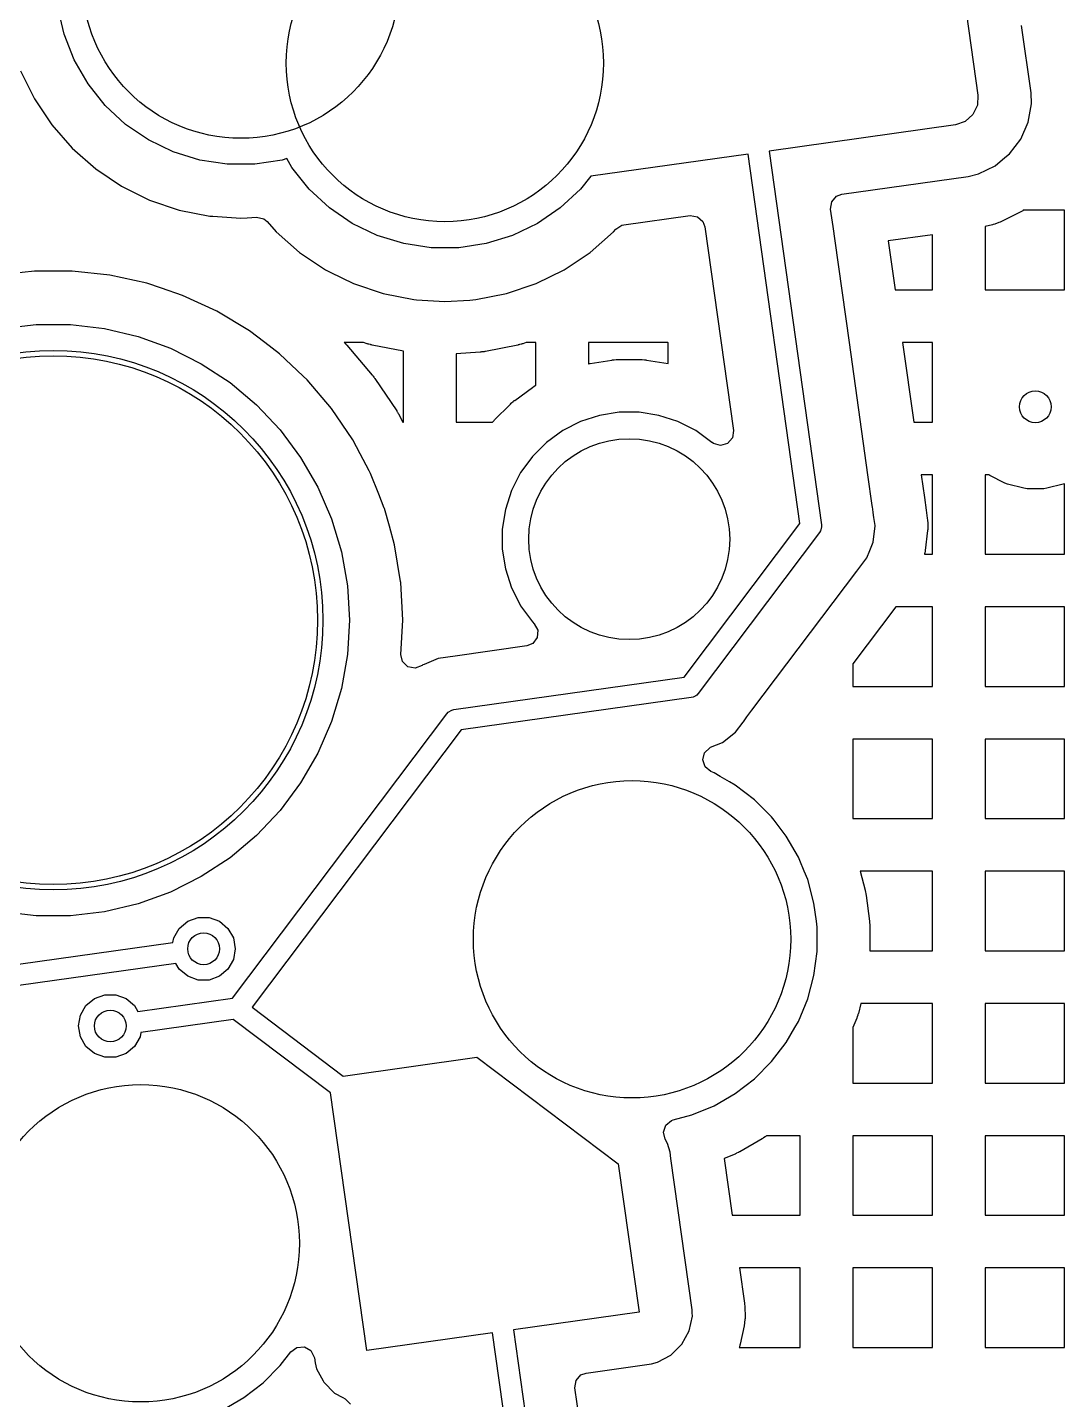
# Model space of a CAD drawing. Extents: x 2.49 to 8.57, y -5.87 to -1.87.
# Drawn here: x 3.764 to 4.15, y -4.045 to -3.535 of the extents above; entities that cross this region are included whole.
import ezdxf

# ---------------------------------------------------------------- set-up
doc = ezdxf.new("R2010")
doc.units = 0
doc.header["$MEASUREMENT"] = 0
doc.layers.add('BLACK', color=7, linetype='CONTINUOUS')

msp = doc.modelspace()

# ---------------------------------------------------------------- linework, layer by layer
at = {"layer": 'BLACK', "linetype": 'CONTINUOUS'}
for p, q in [((4.1068, -3.48178), (4.11776, -3.55976)), ((3.77752, -3.53713), (3.77523, -3.52709)), ((4.13754, -3.55895), (4.13401, -3.53386)), ((3.78129, -3.54671), (3.77752, -3.53713)), ((3.78644, -3.55563), (3.78129, -3.54671)), ((3.76133, -3.5508), (3.76646, -3.56121)), ((3.79286, -3.56368), (3.78644, -3.55563)), ((4.11776, -3.55976), (4.11754, -3.56359)), ((4.13754, -3.55896), (4.13754, -3.55895)), ((4.1377, -3.56303), (4.13754, -3.55896)), ((3.76646, -3.56121), (3.76646, -3.56121)), ((3.76646, -3.56121), (3.77292, -3.57087)), ((3.8004, -3.57068), (3.79286, -3.56368)), ((4.11754, -3.56359), (4.11587, -3.56705)), ((4.13646, -3.56982), (4.1377, -3.56303)), ((4.113, -3.56961), (4.10938, -3.57087)), ((4.11587, -3.56705), (4.113, -3.56961)), ((4.13368, -3.57615), (4.13646, -3.56982)), ((3.77292, -3.57087), (3.78058, -3.5796)), ((3.80891, -3.57648), (3.8004, -3.57068)), ((4.10938, -3.57087), (4.03998, -3.58062)), ((3.78058, -3.5796), (3.78931, -3.58726)), ((3.81819, -3.58095), (3.80891, -3.57648)), ((4.12953, -3.58167), (4.13368, -3.57615)), ((3.82803, -3.58399), (3.81819, -3.58095)), ((3.83821, -3.58552), (3.82803, -3.58399)), ((3.84851, -3.58552), (3.83821, -3.58552)), ((3.85869, -3.58399), (3.84851, -3.58552)), ((3.86048, -3.58344), (3.85869, -3.58399)), ((3.86237, -3.5867), (3.86048, -3.58344)), ((4.03218, -3.58172), (3.97363, -3.58995)), ((4.05151, -3.71923), (4.03218, -3.58172)), ((4.03998, -3.58062), (4.05953, -3.71975)), ((4.12421, -3.58607), (4.12783, -3.58307)), ((4.12783, -3.58307), (4.12953, -3.58167)), ((3.78931, -3.58726), (3.79438, -3.59065)), ((3.86879, -3.59475), (3.86237, -3.5867)), ((3.97363, -3.58995), (3.9698, -3.59475)), ((4.06707, -3.59672), (4.11407, -3.59011)), ((4.11407, -3.59011), (4.11802, -3.58914)), ((4.11802, -3.58914), (4.12421, -3.58607)), ((3.79438, -3.59065), (3.79897, -3.59371)), ((3.79897, -3.59371), (3.80938, -3.59885)), ((3.87633, -3.60176), (3.86879, -3.59475)), ((3.9698, -3.59475), (3.96225, -3.60176)), ((3.80938, -3.59885), (3.82038, -3.60258)), ((4.06292, -3.60223), (4.06332, -3.59951)), ((4.06332, -3.59951), (4.06512, -3.59744)), ((4.06512, -3.59744), (4.06707, -3.59672)), ((3.82038, -3.60258), (3.83177, -3.60485)), ((3.83177, -3.60485), (3.83288, -3.60492)), ((3.83288, -3.60492), (3.84336, -3.60561)), ((3.84336, -3.60561), (3.84564, -3.60546)), ((3.84336, -3.60561), (3.84336, -3.60561)), ((3.84336, -3.60561), (3.84336, -3.60561)), ((3.84564, -3.60546), (3.84919, -3.60523)), ((3.84919, -3.60523), (3.85187, -3.60583)), ((3.85187, -3.60583), (3.85318, -3.60688)), ((3.88484, -3.60756), (3.87633, -3.60176)), ((3.96225, -3.60176), (3.95374, -3.60756)), ((3.98589, -3.60813), (4.01058, -3.60466)), ((4.01058, -3.60466), (4.0133, -3.60506)), ((4.0133, -3.60506), (4.01537, -3.60686)), ((4.06383, -3.60874), (4.06292, -3.60223)), ((4.13342, -3.60339), (4.12624, -3.60695)), ((4.13367, -3.60326), (4.13342, -3.60339)), ((4.13417, -3.60298), (4.13367, -3.60326)), ((4.13441, -3.60283), (4.13417, -3.60298)), ((4.13464, -3.60268), (4.13441, -3.60283)), ((4.15001, -3.60268), (4.13464, -3.60268)), ((4.15001, -3.63228), (4.15001, -3.60268)), ((3.85318, -3.60688), (3.85651, -3.61068)), ((3.85651, -3.61068), (3.85651, -3.61068)), ((3.85651, -3.61068), (3.86524, -3.61833)), ((3.89412, -3.61203), (3.88484, -3.60756)), ((3.95374, -3.60756), (3.94446, -3.61203)), ((3.97334, -3.61833), (3.98208, -3.61068)), ((3.98208, -3.61068), (3.9829, -3.60974)), ((3.9829, -3.60974), (3.98522, -3.60827)), ((3.98522, -3.60827), (3.98589, -3.60813)), ((4.01537, -3.60686), (4.01609, -3.60881)), ((4.01609, -3.60881), (4.02676, -3.68469)), ((4.06458, -3.61408), (4.06383, -3.60874)), ((4.12323, -3.60805), (4.1204, -3.60874)), ((4.1204, -3.60874), (4.1204, -3.63228)), ((4.12348, -3.60798), (4.12323, -3.60805)), ((4.124, -3.60782), (4.12348, -3.60798)), ((4.12425, -3.60774), (4.124, -3.60782)), ((4.12526, -3.60737), (4.12425, -3.60774)), ((4.1255, -3.60727), (4.12526, -3.60737)), ((4.126, -3.60706), (4.1255, -3.60727)), ((4.12624, -3.60695), (4.126, -3.60706)), ((3.90396, -3.61506), (3.89412, -3.61203)), ((3.91414, -3.6166), (3.90396, -3.61506)), ((3.93462, -3.61506), (3.92444, -3.6166)), ((3.94446, -3.61203), (3.93462, -3.61506)), ((4.0699, -3.65189), (4.06458, -3.61408)), ((4.10079, -3.61178), (4.08438, -3.61408)), ((4.08438, -3.61408), (4.08694, -3.63228)), ((4.10079, -3.63228), (4.10079, -3.61178)), ((3.86524, -3.61833), (3.87489, -3.62479)), ((3.92444, -3.6166), (3.91414, -3.6166)), ((3.96369, -3.62479), (3.97334, -3.61833)), ((3.76646, -3.6253), (3.75245, -3.62682)), ((3.78055, -3.6253), (3.76646, -3.6253)), ((3.76646, -3.6253), (3.76646, -3.6253)), ((3.79455, -3.62682), (3.78055, -3.6253)), ((3.78055, -3.6253), (3.78055, -3.6253)), ((3.87489, -3.62479), (3.87489, -3.62479)), ((3.87489, -3.62479), (3.87665, -3.62565)), ((3.87665, -3.62565), (3.88531, -3.62992)), ((3.95327, -3.62992), (3.96369, -3.62479)), ((3.80831, -3.62985), (3.79455, -3.62682)), ((3.81376, -3.63168), (3.80831, -3.62985)), ((3.88531, -3.62992), (3.89631, -3.63366)), ((3.94227, -3.63366), (3.95327, -3.62992)), ((3.82167, -3.63435), (3.81376, -3.63168)), ((3.83446, -3.64026), (3.82167, -3.63435)), ((3.82167, -3.63435), (3.82167, -3.63435)), ((3.82167, -3.63435), (3.82167, -3.63435)), ((3.89631, -3.63366), (3.9077, -3.63592)), ((3.9077, -3.63592), (3.90872, -3.63599)), ((3.90872, -3.63599), (3.91929, -3.63668)), ((3.91929, -3.63668), (3.92857, -3.63607)), ((3.92857, -3.63607), (3.93088, -3.63592)), ((3.93088, -3.63592), (3.94227, -3.63366)), ((4.08694, -3.63228), (4.10079, -3.63228)), ((4.1204, -3.63228), (4.15001, -3.63228)), ((3.84653, -3.64753), (3.83446, -3.64026)), ((3.83446, -3.64026), (3.83446, -3.64026)), ((3.83446, -3.64026), (3.83446, -3.64026)), ((3.83446, -3.64026), (3.83446, -3.64026)), ((3.91929, -3.63668), (3.91929, -3.63668)), ((3.91929, -3.63668), (3.91929, -3.63668)), ((3.75436, -3.64668), (3.76709, -3.64519)), ((3.76709, -3.64519), (3.77991, -3.64519)), ((3.77991, -3.64519), (3.79264, -3.64668)), ((3.79264, -3.64668), (3.80512, -3.64963)), ((3.80512, -3.64963), (3.81716, -3.65402)), ((3.85227, -3.65189), (3.84653, -3.64753)), ((3.85499, -3.65396), (3.85227, -3.65189)), ((3.88903, -3.65189), (3.88185, -3.65189)), ((3.88185, -3.65189), (3.88194, -3.65198)), ((3.89031, -3.65233), (3.88903, -3.65189)), ((3.94956, -3.65189), (3.94827, -3.65233)), ((3.95316, -3.65189), (3.94956, -3.65189)), ((3.95316, -3.65983), (3.95316, -3.65189)), ((4.00235, -3.65189), (3.97276, -3.65189)), ((3.97276, -3.65189), (3.97276, -3.65983)), ((4.00237, -3.65203), (4.00235, -3.65189)), ((4.07681, -3.7011), (4.0699, -3.65189)), ((4.10079, -3.65189), (4.08969, -3.65189)), ((4.08969, -3.65189), (4.09386, -3.6815)), ((4.10079, -3.67403), (4.10079, -3.65189)), ((3.81716, -3.65402), (3.82862, -3.65977)), ((3.85775, -3.65606), (3.85499, -3.65396)), ((3.86657, -3.66441), (3.85775, -3.65606)), ((3.85775, -3.65606), (3.85775, -3.65606)), ((3.85775, -3.65606), (3.85775, -3.65606)), ((3.88194, -3.65198), (3.88203, -3.65207)), ((3.88203, -3.65207), (3.88239, -3.65246)), ((3.88239, -3.65246), (3.88248, -3.65255)), ((3.88248, -3.65255), (3.88266, -3.65275)), ((3.88266, -3.65275), (3.88275, -3.65285)), ((3.88275, -3.65285), (3.89221, -3.664)), ((3.89046, -3.65238), (3.89031, -3.65233)), ((3.89077, -3.65247), (3.89046, -3.65238)), ((3.89093, -3.65251), (3.89077, -3.65247)), ((3.89155, -3.65268), (3.89093, -3.65251)), ((3.8917, -3.65272), (3.89155, -3.65268)), ((3.89201, -3.65279), (3.8917, -3.65272)), ((3.89217, -3.65282), (3.89201, -3.65279)), ((3.90394, -3.65517), (3.89217, -3.65282)), ((3.90394, -3.65605), (3.90394, -3.65517)), ((3.90394, -3.6815), (3.90394, -3.65605)), ((3.93248, -3.65547), (3.92355, -3.65605)), ((3.92355, -3.65605), (3.92355, -3.6815)), ((3.93264, -3.65545), (3.93248, -3.65547)), ((3.93296, -3.65542), (3.93264, -3.65545)), ((3.93312, -3.6554), (3.93296, -3.65542)), ((3.93376, -3.65532), (3.93312, -3.6554)), ((3.93392, -3.6553), (3.93376, -3.65532)), ((3.93423, -3.65524), (3.93392, -3.6553)), ((3.93439, -3.65522), (3.93423, -3.65524)), ((3.94641, -3.65282), (3.93439, -3.65522)), ((3.94657, -3.65279), (3.94641, -3.65282)), ((3.94688, -3.65272), (3.94657, -3.65279)), ((3.94704, -3.65268), (3.94688, -3.65272)), ((3.94766, -3.65251), (3.94704, -3.65268)), ((3.94781, -3.65247), (3.94766, -3.65251)), ((3.94812, -3.65238), (3.94781, -3.65247)), ((3.94827, -3.65233), (3.94812, -3.65238)), ((4.00237, -3.65969), (4.00237, -3.65203)), ((3.82862, -3.65977), (3.83933, -3.66681)), ((3.95316, -3.66781), (3.95316, -3.65983)), ((3.97276, -3.65983), (3.97285, -3.65981)), ((3.97285, -3.65981), (3.97323, -3.65973)), ((3.97323, -3.65973), (3.97341, -3.6597)), ((3.97341, -3.6597), (3.98152, -3.65841)), ((3.98152, -3.65841), (3.98171, -3.65839)), ((3.98171, -3.65839), (3.9821, -3.65834)), ((3.9821, -3.65834), (3.98229, -3.65832)), ((3.98229, -3.65832), (3.98306, -3.65826)), ((3.98306, -3.65826), (3.98325, -3.65825)), ((3.98325, -3.65825), (3.98363, -3.65824)), ((3.98363, -3.65824), (3.98382, -3.65823)), ((3.98382, -3.65823), (3.99203, -3.65823)), ((3.99203, -3.65823), (3.99223, -3.65824)), ((3.99223, -3.65824), (3.99261, -3.65825)), ((3.99261, -3.65825), (3.9928, -3.65826)), ((3.9928, -3.65826), (3.99357, -3.65832)), ((3.99357, -3.65832), (3.99376, -3.65834)), ((3.99376, -3.65834), (3.99415, -3.65839)), ((3.99415, -3.65839), (3.99434, -3.65841)), ((3.99434, -3.65841), (4.00237, -3.65969)), ((3.83933, -3.66681), (3.84915, -3.67505)), ((3.86798, -3.66575), (3.86657, -3.66441)), ((3.8771, -3.67649), (3.86798, -3.66575)), ((3.89221, -3.664), (3.8923, -3.6641)), ((3.8923, -3.6641), (3.89247, -3.66431)), ((3.89247, -3.66431), (3.89255, -3.66441)), ((3.89255, -3.66441), (3.89287, -3.66483)), ((3.89287, -3.66483), (3.89295, -3.66494)), ((3.89295, -3.66494), (3.8931, -3.66516)), ((3.8931, -3.66516), (3.89318, -3.66526)), ((3.89318, -3.66526), (3.90138, -3.67736)), ((3.9453, -3.67342), (3.95194, -3.66859)), ((3.95194, -3.66859), (3.9521, -3.66848)), ((3.9521, -3.66848), (3.95242, -3.66827)), ((3.95242, -3.66827), (3.95259, -3.66816)), ((3.95259, -3.66816), (3.95316, -3.66781)), ((3.84915, -3.67505), (3.85795, -3.68438)), ((3.88501, -3.68815), (3.8771, -3.67649)), ((3.8771, -3.67649), (3.8771, -3.67649)), ((3.8771, -3.67649), (3.8771, -3.67649)), ((3.90138, -3.67736), (3.90145, -3.67747)), ((3.90145, -3.67747), (3.9016, -3.6777)), ((3.93774, -3.68072), (3.94355, -3.67492)), ((3.94355, -3.67492), (3.94369, -3.67478)), ((3.94369, -3.67478), (3.94397, -3.67452)), ((3.94397, -3.67452), (3.94411, -3.67439)), ((3.94411, -3.67439), (3.9447, -3.67389)), ((3.9447, -3.67389), (3.94485, -3.67377)), ((3.94485, -3.67377), (3.94515, -3.67353)), ((3.94515, -3.67353), (3.9453, -3.67342)), ((4.10079, -3.6815), (4.10079, -3.67403)), ((3.9016, -3.6777), (3.90167, -3.67781)), ((3.90167, -3.67781), (3.90194, -3.67827)), ((3.90194, -3.67827), (3.90201, -3.67838)), ((3.90201, -3.67838), (3.90214, -3.67861)), ((3.90214, -3.67861), (3.9022, -3.67873)), ((3.9022, -3.67873), (3.90367, -3.6815)), ((3.90367, -3.6815), (3.90394, -3.6815)), ((3.92355, -3.6815), (3.93704, -3.6815)), ((3.93704, -3.6815), (3.93722, -3.68129)), ((3.93722, -3.68129), (3.93735, -3.68114)), ((3.93735, -3.68114), (3.93761, -3.68086)), ((3.93761, -3.68086), (3.93774, -3.68072)), ((3.96979, -3.6813), (3.96316, -3.68468)), ((3.97686, -3.679), (3.96979, -3.6813)), ((3.98421, -3.67784), (3.97686, -3.679)), ((3.99165, -3.67784), (3.98421, -3.67784)), ((3.98421, -3.67784), (3.98421, -3.67784)), ((3.999, -3.679), (3.99165, -3.67784)), ((3.99165, -3.67784), (3.99165, -3.67784)), ((4.00607, -3.6813), (3.999, -3.679)), ((4.0127, -3.68468), (4.00607, -3.6813)), ((4.09386, -3.6815), (4.10079, -3.6815)), ((3.85795, -3.68438), (3.8656, -3.69466)), ((3.96136, -3.68598), (3.95714, -3.68905)), ((3.96316, -3.68468), (3.96136, -3.68598)), ((4.01872, -3.68905), (4.0127, -3.68468)), ((4.02636, -3.68741), (4.02455, -3.68948)), ((4.02676, -3.68469), (4.02636, -3.68741)), ((3.88778, -3.69337), (3.88501, -3.68815)), ((3.88501, -3.68815), (3.88501, -3.68815)), ((3.88501, -3.68815), (3.88501, -3.68815)), ((3.95714, -3.68905), (3.95188, -3.69431)), ((3.95714, -3.68905), (3.95714, -3.68905)), ((3.95714, -3.68905), (3.95714, -3.68905)), ((4.01875, -3.68908), (4.01872, -3.68905)), ((4.01872, -3.68905), (4.01872, -3.68905)), ((4.01872, -3.68905), (4.01872, -3.68905)), ((4.01927, -3.68947), (4.01875, -3.68908)), ((4.02191, -3.69025), (4.01927, -3.68947)), ((4.02455, -3.68948), (4.02191, -3.69025)), ((3.8656, -3.69466), (3.87201, -3.70576)), ((3.89112, -3.69969), (3.88778, -3.69337)), ((3.95016, -3.69668), (3.94751, -3.70033)), ((3.95188, -3.69431), (3.95016, -3.69668)), ((3.95188, -3.69431), (3.95188, -3.69431)), ((3.95188, -3.69431), (3.95188, -3.69431)), ((3.89161, -3.7006), (3.89112, -3.69969)), ((3.89468, -3.70831), (3.89161, -3.7006)), ((3.89161, -3.7006), (3.89161, -3.7006)), ((3.94751, -3.70033), (3.94413, -3.70696)), ((4.07842, -3.71254), (4.07681, -3.7011)), ((4.10079, -3.7011), (4.09661, -3.7011)), ((4.09661, -3.7011), (4.09781, -3.70962)), ((4.10079, -3.73071), (4.10079, -3.7011)), ((4.12184, -3.7011), (4.1204, -3.7011)), ((4.1204, -3.7011), (4.1204, -3.73071)), ((4.12222, -3.70136), (4.12184, -3.7011)), ((4.12772, -3.70425), (4.12222, -3.70136)), ((3.87201, -3.70576), (3.87709, -3.71753)), ((3.94413, -3.70696), (3.94183, -3.71403)), ((4.12882, -3.70467), (4.12772, -3.70425)), ((4.13486, -3.70616), (4.12882, -3.70467)), ((4.13603, -3.7063), (4.13486, -3.70616)), ((4.14224, -3.7063), (4.13603, -3.7063)), ((4.14341, -3.70616), (4.14224, -3.7063)), ((4.14944, -3.70467), (4.14341, -3.70616)), ((4.15001, -3.70446), (4.14944, -3.70467)), ((4.15001, -3.73071), (4.15001, -3.70446)), ((3.89676, -3.71352), (3.89468, -3.70831)), ((4.0785, -3.71314), (4.07842, -3.71254)), ((4.07861, -3.71392), (4.0785, -3.71314)), ((4.0785, -3.71314), (4.0785, -3.71314)), ((4.09781, -3.70962), (4.09781, -3.70962)), ((4.09781, -3.70962), (4.09846, -3.71428)), ((3.87709, -3.71753), (3.88077, -3.72982)), ((3.89682, -3.71369), (3.89676, -3.71352)), ((3.89866, -3.7203), (3.89682, -3.71369)), ((3.89682, -3.71369), (3.89682, -3.71369)), ((3.94183, -3.71403), (3.94067, -3.72138)), ((4.07878, -3.71513), (4.07861, -3.71392)), ((4.07861, -3.71392), (4.07861, -3.71392)), ((4.07905, -3.71701), (4.07878, -3.71513)), ((4.07947, -3.72002), (4.07905, -3.71701)), ((4.09846, -3.71428), (4.09846, -3.71428)), ((4.09846, -3.71428), (4.09889, -3.71732)), ((4.09889, -3.71732), (4.09898, -3.71796)), ((4.09898, -3.71796), (4.09902, -3.71828)), ((4.09902, -3.71828), (4.09907, -3.71893)), ((3.90059, -3.72726), (3.89866, -3.7203)), ((3.94067, -3.72138), (3.94067, -3.72882)), ((4.00834, -3.77651), (4.05151, -3.71923)), ((4.05878, -3.72267), (4.01365, -3.78255)), ((4.05918, -3.72201), (4.05878, -3.72267)), ((4.05929, -3.72159), (4.05918, -3.72201)), ((4.05957, -3.72052), (4.05929, -3.72159)), ((4.05953, -3.71975), (4.05957, -3.72052)), ((4.07872, -3.72627), (4.07948, -3.72009)), ((4.07948, -3.72008), (4.07947, -3.72002)), ((4.07948, -3.72009), (4.07948, -3.72008)), ((4.09902, -3.72184), (4.0981, -3.72929)), ((4.09905, -3.72151), (4.09902, -3.72184)), ((4.09909, -3.72086), (4.09905, -3.72151)), ((4.09907, -3.71893), (4.09908, -3.71925)), ((4.09908, -3.71925), (4.09909, -3.72054)), ((4.09909, -3.72054), (4.09909, -3.72086)), ((3.90281, -3.74079), (3.90059, -3.72726)), ((3.90059, -3.72726), (3.90059, -3.72726)), ((3.90059, -3.72726), (3.90059, -3.72726)), ((4.0775, -3.72929), (4.07872, -3.72627)), ((3.88077, -3.72982), (3.88299, -3.74244)), ((3.94067, -3.72882), (3.94183, -3.73617)), ((4.07264, -3.73701), (4.07639, -3.73204)), ((4.07639, -3.73204), (4.0775, -3.72929)), ((4.09786, -3.73055), (4.09782, -3.73071)), ((4.09782, -3.73071), (4.10079, -3.73071)), ((4.09793, -3.73024), (4.09786, -3.73055)), ((4.09805, -3.72961), (4.09793, -3.73024)), ((4.0981, -3.72929), (4.09805, -3.72961)), ((4.1204, -3.73071), (4.15001, -3.73071)), ((3.94183, -3.73617), (3.94413, -3.74325)), ((4.04664, -3.77152), (4.07264, -3.73701)), ((3.88299, -3.74244), (3.88374, -3.75524)), ((3.90287, -3.74117), (3.90281, -3.74079)), ((3.90363, -3.75524), (3.90287, -3.74117)), ((3.94413, -3.74325), (3.94722, -3.74932)), ((3.94722, -3.74932), (3.94751, -3.74987)), ((3.94751, -3.74987), (3.95188, -3.75589)), ((4.08717, -3.75032), (4.07119, -3.77152)), ((4.10079, -3.75032), (4.08717, -3.75032)), ((4.10079, -3.77992), (4.10079, -3.75032)), ((4.15001, -3.75032), (4.1204, -3.75032)), ((4.1204, -3.75032), (4.1204, -3.77992)), ((4.15001, -3.77992), (4.15001, -3.75032)), ((3.88374, -3.75524), (3.88299, -3.76804)), ((3.90294, -3.76802), (3.90363, -3.75524)), ((3.95188, -3.75589), (3.95188, -3.75589)), ((3.95188, -3.75589), (3.95255, -3.75656)), ((3.95255, -3.75656), (3.95386, -3.75897)), ((3.95386, -3.75897), (3.95367, -3.76172)), ((3.95202, -3.76392), (3.94977, -3.76485)), ((3.95367, -3.76172), (3.95202, -3.76392)), ((3.88299, -3.76804), (3.88077, -3.78066)), ((3.90358, -3.77069), (3.90294, -3.76802)), ((3.92314, -3.76859), (3.91681, -3.76948)), ((3.92315, -3.76859), (3.92314, -3.76859)), ((3.94977, -3.76485), (3.92315, -3.76859)), ((3.92315, -3.76859), (3.92315, -3.76859)), ((3.92315, -3.76859), (3.92315, -3.76859)), ((3.90556, -3.7726), (3.90358, -3.77069)), ((3.90826, -3.77312), (3.90556, -3.7726)), ((3.91082, -3.77211), (3.90826, -3.77312)), ((3.91107, -3.77191), (3.91082, -3.77211)), ((3.91108, -3.77191), (3.91107, -3.77191)), ((3.91157, -3.7717), (3.91108, -3.77191)), ((3.91681, -3.76948), (3.91157, -3.7717)), ((3.91157, -3.7717), (3.91157, -3.7717)), ((3.91681, -3.76948), (3.91681, -3.76948)), ((4.03362, -3.78879), (4.04664, -3.77152)), ((4.07119, -3.77152), (4.07119, -3.77992)), ((3.92263, -3.78856), (4.00834, -3.77651)), ((3.88077, -3.78066), (3.87709, -3.79294)), ((4.01105, -3.78408), (3.92534, -3.79613)), ((4.0118, -3.7839), (4.01105, -3.78408)), ((4.01272, -3.78336), (4.0118, -3.7839)), ((4.01313, -3.78312), (4.01272, -3.78336)), ((4.01365, -3.78255), (4.01313, -3.78312)), ((4.07119, -3.77992), (4.10079, -3.77992)), ((4.1204, -3.77992), (4.15001, -3.77992)), ((3.92003, -3.79009), (3.92056, -3.78952)), ((3.92056, -3.78952), (3.92188, -3.78874)), ((3.92188, -3.78874), (3.92263, -3.78856)), ((4.03174, -3.79129), (4.03362, -3.78879)), ((3.84027, -3.89594), (3.92003, -3.79009)), ((3.87709, -3.79294), (3.87201, -3.80471)), ((4.02751, -3.7969), (4.03031, -3.79319)), ((4.03031, -3.79319), (4.03042, -3.79305)), ((4.03042, -3.79305), (4.03093, -3.79236)), ((4.03093, -3.79236), (4.03126, -3.79193)), ((4.03126, -3.79193), (4.03174, -3.79129)), ((4.03126, -3.79193), (4.03126, -3.79193)), ((4.03174, -3.79129), (4.03174, -3.79129)), ((3.92534, -3.79613), (3.84755, -3.89936)), ((4.02261, -3.80073), (4.02751, -3.7969)), ((4.10079, -3.79953), (4.07119, -3.79953)), ((4.07119, -3.79953), (4.07119, -3.82913)), ((4.10079, -3.82913), (4.10079, -3.79953)), ((4.15001, -3.79953), (4.1204, -3.79953)), ((4.1204, -3.79953), (4.1204, -3.82913)), ((4.15001, -3.82913), (4.15001, -3.79953)), ((3.87201, -3.80471), (3.8656, -3.81581)), ((4.01528, -3.80725), (4.01596, -3.80458)), ((4.01596, -3.80458), (4.01797, -3.80271)), ((4.01797, -3.80271), (4.01825, -3.80258)), ((4.01825, -3.80258), (4.02261, -3.80073)), ((4.01615, -3.80986), (4.01528, -3.80725)), ((4.01829, -3.81159), (4.01615, -3.80986)), ((4.01953, -3.8121), (4.01829, -3.81159)), ((4.02184, -3.81344), (4.01953, -3.8121)), ((4.01953, -3.8121), (4.01953, -3.8121)), ((4.02522, -3.81539), (4.02184, -3.81344)), ((3.8656, -3.81581), (3.85795, -3.8261)), ((4.02735, -3.81662), (4.02522, -3.81539)), ((4.03452, -3.82212), (4.02735, -3.81662)), ((4.04091, -3.8285), (4.03452, -3.82212)), ((4.03452, -3.82212), (4.03452, -3.82212)), ((3.85795, -3.8261), (3.84915, -3.83542)), ((4.04139, -3.82913), (4.04091, -3.8285)), ((4.04091, -3.8285), (4.04091, -3.8285)), ((4.04091, -3.8285), (4.04091, -3.8285)), ((4.04185, -3.82974), (4.04139, -3.82913)), ((4.04641, -3.83567), (4.04185, -3.82974)), ((4.07119, -3.82913), (4.10079, -3.82913)), ((4.1204, -3.82913), (4.15001, -3.82913)), ((3.84915, -3.83542), (3.83933, -3.84366)), ((4.05093, -3.8435), (4.04641, -3.83567)), ((4.04641, -3.83567), (4.04641, -3.83567)), ((4.04641, -3.83567), (4.04641, -3.83567)), ((3.83933, -3.84366), (3.82862, -3.85071)), ((4.05145, -3.84475), (4.05093, -3.8435)), ((4.05093, -3.8435), (4.05093, -3.8435)), ((4.05093, -3.8435), (4.05093, -3.8435)), ((4.0531, -3.84874), (4.05145, -3.84475)), ((3.82862, -3.85071), (3.81716, -3.85646)), ((4.05438, -3.85184), (4.0531, -3.84874)), ((4.10079, -3.84874), (4.07385, -3.84874)), ((4.07385, -3.84874), (4.07574, -3.8558)), ((4.10079, -3.87835), (4.10079, -3.84874)), ((4.15001, -3.84874), (4.1204, -3.84874)), ((4.1204, -3.84874), (4.1204, -3.87835)), ((4.15001, -3.87835), (4.15001, -3.84874)), ((4.05672, -3.86057), (4.05438, -3.85184)), ((4.07574, -3.8558), (4.07578, -3.85596)), ((4.07578, -3.85596), (4.07585, -3.85627)), ((3.80512, -3.86084), (3.79264, -3.8638)), ((3.81716, -3.85646), (3.80512, -3.86084)), ((4.05761, -3.86728), (4.05672, -3.86057)), ((4.07585, -3.85627), (4.07589, -3.85643)), ((4.07589, -3.85643), (4.07601, -3.85706)), ((4.07601, -3.85706), (4.07604, -3.85721)), ((4.07604, -3.85721), (4.07609, -3.85753)), ((4.07609, -3.85753), (4.07612, -3.85769)), ((4.07612, -3.85769), (4.07738, -3.86728)), ((3.76709, -3.86529), (3.75436, -3.8638)), ((3.77991, -3.86529), (3.76709, -3.86529)), ((3.79264, -3.8638), (3.77991, -3.86529)), ((3.82355, -3.86735), (3.82741, -3.86595)), ((3.82741, -3.86595), (3.83151, -3.86595)), ((3.83151, -3.86595), (3.83536, -3.86735)), ((3.81836, -3.87354), (3.82041, -3.86999)), ((3.82041, -3.86999), (3.82355, -3.86735)), ((3.83536, -3.86735), (3.83851, -3.86999)), ((3.83851, -3.86999), (3.84056, -3.87354)), ((4.0579, -3.86952), (4.05761, -3.86728)), ((4.0579, -3.86953), (4.0579, -3.86952)), ((4.0579, -3.87856), (4.0579, -3.86953)), ((4.07738, -3.86728), (4.0774, -3.86744)), ((4.0774, -3.86744), (4.07743, -3.86776)), ((4.07743, -3.86776), (4.07744, -3.86792)), ((4.07744, -3.86792), (4.07749, -3.86856)), ((4.07749, -3.86856), (4.07749, -3.86872)), ((4.07749, -3.86872), (4.0775, -3.86904)), ((4.0775, -3.86904), (4.07751, -3.8692)), ((4.07751, -3.8692), (4.07751, -3.87835)), ((3.75342, -3.88429), (3.81807, -3.8752)), ((3.81807, -3.8752), (3.81836, -3.87354)), ((3.84056, -3.87354), (3.84127, -3.87758)), ((3.84056, -3.88162), (3.83851, -3.88517)), ((3.84127, -3.87758), (3.84056, -3.88162)), ((4.05672, -3.88752), (4.0579, -3.87856)), ((4.07751, -3.87835), (4.10079, -3.87835)), ((4.1204, -3.87835), (4.15001, -3.87835)), ((3.81916, -3.883), (3.75452, -3.89209)), ((3.82041, -3.88517), (3.81916, -3.883)), ((3.82355, -3.88781), (3.82041, -3.88517)), ((3.83851, -3.88517), (3.83536, -3.88781)), ((3.82741, -3.88921), (3.82355, -3.88781)), ((3.83151, -3.88921), (3.82741, -3.88921)), ((3.83536, -3.88781), (3.83151, -3.88921)), ((4.05438, -3.89624), (4.05672, -3.88752)), ((3.78569, -3.89872), (3.78883, -3.89608)), ((3.78883, -3.89608), (3.79268, -3.89468)), ((3.79268, -3.89468), (3.79678, -3.89468)), ((3.79678, -3.89468), (3.80064, -3.89608)), ((3.80064, -3.89608), (3.80378, -3.89872)), ((3.80503, -3.90089), (3.84027, -3.89594)), ((4.05093, -3.90459), (4.05438, -3.89624)), ((3.78363, -3.90227), (3.78569, -3.89872)), ((3.80378, -3.89872), (3.80503, -3.90089)), ((3.84755, -3.89936), (3.88149, -3.92493)), ((4.0731, -3.90209), (4.07305, -3.90224)), ((4.07319, -3.90178), (4.0731, -3.90209)), ((4.07324, -3.90163), (4.07319, -3.90178)), ((4.07422, -3.89795), (4.07324, -3.90163)), ((4.10079, -3.89795), (4.07422, -3.89795)), ((4.10079, -3.92756), (4.10079, -3.89795)), ((4.15001, -3.89795), (4.1204, -3.89795)), ((4.1204, -3.89795), (4.1204, -3.92756)), ((4.15001, -3.92756), (4.15001, -3.89795)), ((3.78292, -3.90631), (3.78363, -3.90227)), ((3.78363, -3.91035), (3.78292, -3.90631)), ((3.84045, -3.90386), (3.80613, -3.90869)), ((3.87675, -3.93122), (3.84045, -3.90386)), ((4.04641, -3.91241), (4.04959, -3.90691)), ((4.04959, -3.90691), (4.05093, -3.90459)), ((4.07262, -3.90345), (4.07119, -3.90691)), ((4.07119, -3.90691), (4.07119, -3.92756)), ((4.07268, -3.9033), (4.07262, -3.90345)), ((4.07279, -3.903), (4.07268, -3.9033)), ((4.07285, -3.90285), (4.07279, -3.903)), ((4.07305, -3.90224), (4.07285, -3.90285)), ((3.78569, -3.9139), (3.78363, -3.91035)), ((3.80583, -3.91035), (3.80378, -3.9139)), ((3.80613, -3.90869), (3.80583, -3.91035)), ((4.04091, -3.91958), (4.04641, -3.91241)), ((3.78883, -3.91654), (3.78569, -3.9139)), ((3.79268, -3.91794), (3.78883, -3.91654)), ((3.80064, -3.91654), (3.79678, -3.91794)), ((3.80378, -3.9139), (3.80064, -3.91654)), ((3.79678, -3.91794), (3.79268, -3.91794)), ((3.88149, -3.92493), (3.93122, -3.91794)), ((3.93122, -3.91794), (3.98383, -3.95758)), ((4.03452, -3.92597), (4.04091, -3.91958)), ((4.04091, -3.91958), (4.04091, -3.91958)), ((4.04091, -3.91958), (4.04091, -3.91958)), ((4.02735, -3.93147), (4.03452, -3.92597)), ((4.03452, -3.92597), (4.03452, -3.92597)), ((4.03452, -3.92597), (4.03452, -3.92597)), ((4.07119, -3.92756), (4.10079, -3.92756)), ((4.1204, -3.92756), (4.15001, -3.92756)), ((3.89022, -4.02707), (3.87675, -3.93122)), ((4.01953, -3.93599), (4.02735, -3.93147)), ((4.01118, -3.93944), (4.01953, -3.93599)), ((4.00154, -3.94321), (4.00369, -3.94149)), ((4.00369, -3.94149), (4.00428, -3.94129)), ((4.00428, -3.94129), (4.01118, -3.93944)), ((4.00067, -3.94582), (4.00154, -3.94321)), ((4.00134, -3.94849), (4.00067, -3.94582)), ((4.03784, -3.94804), (4.03757, -3.94821)), ((4.03798, -3.94795), (4.03784, -3.94804)), ((4.03851, -3.94759), (4.03798, -3.94795)), ((4.03864, -3.9475), (4.03851, -3.94759)), ((4.03891, -3.94731), (4.03864, -3.9475)), ((4.03903, -3.94722), (4.03891, -3.94731)), ((4.0391, -3.94717), (4.03903, -3.94722)), ((4.05158, -3.94717), (4.0391, -3.94717)), ((4.05158, -3.97677), (4.05158, -3.94717)), ((4.10079, -3.94717), (4.07119, -3.94717)), ((4.07119, -3.94717), (4.07119, -3.97677)), ((4.10079, -3.97677), (4.10079, -3.94717)), ((4.15001, -3.94717), (4.1204, -3.94717)), ((4.1204, -3.94717), (4.1204, -3.97677)), ((4.15001, -3.97677), (4.15001, -3.94717)), ((4.00224, -3.95002), (4.00134, -3.94849)), ((4.00312, -3.95324), (4.00224, -3.95002)), ((4.00346, -3.95566), (4.00312, -3.95324)), ((4.02892, -3.9532), (4.02863, -3.95335)), ((4.02906, -3.95313), (4.02892, -3.9532)), ((4.03743, -3.94829), (4.02906, -3.95313)), ((4.03757, -3.94821), (4.03743, -3.94829)), ((3.98383, -3.95758), (3.99159, -4.01283)), ((4.01137, -4.01195), (4.00346, -3.95566)), ((4.02733, -3.95398), (4.02325, -3.95566)), ((4.02325, -3.95566), (4.02622, -3.97677)), ((4.02748, -3.95391), (4.02733, -3.95398)), ((4.02777, -3.95378), (4.02748, -3.95391)), ((4.02791, -3.95371), (4.02777, -3.95378)), ((4.02849, -3.95343), (4.02791, -3.95371)), ((4.02863, -3.95335), (4.02849, -3.95343)), ((4.02622, -3.97677), (4.05158, -3.97677)), ((4.07119, -3.97677), (4.10079, -3.97677)), ((4.1204, -3.97677), (4.15001, -3.97677)), ((4.05158, -3.99638), (4.02898, -3.99638)), ((4.02898, -3.99638), (4.03082, -4.00948)), ((4.05158, -4.02598), (4.05158, -3.99638)), ((4.10079, -3.99638), (4.07119, -3.99638)), ((4.07119, -3.99638), (4.07119, -4.02598)), ((4.10079, -4.02598), (4.10079, -3.99638)), ((4.15001, -3.99638), (4.1204, -3.99638)), ((4.1204, -3.99638), (4.1204, -4.02598)), ((4.15001, -4.02598), (4.15001, -3.99638)), ((3.99159, -4.01283), (3.94481, -4.0194)), ((4.01022, -4.01984), (4.01144, -4.01431)), ((4.01141, -4.01318), (4.01137, -4.01195)), ((4.01144, -4.01416), (4.01141, -4.01318)), ((4.01144, -4.01431), (4.01144, -4.01416)), ((4.03082, -4.00948), (4.03083, -4.00961)), ((4.03083, -4.00961), (4.03086, -4.00987)), ((4.03086, -4.00987), (4.03088, -4.01)), ((4.03088, -4.01), (4.03092, -4.01053)), ((4.03092, -4.01053), (4.03093, -4.01066)), ((4.03093, -4.01066), (4.03095, -4.01092)), ((4.03095, -4.01092), (4.03095, -4.01105)), ((4.03095, -4.01105), (4.03106, -4.01428)), ((4.03106, -4.01428), (4.03106, -4.01459)), ((3.94481, -4.0194), (3.9558, -4.0976)), ((4.03072, -4.01794), (4.02921, -4.02475)), ((4.03078, -4.01764), (4.03072, -4.01794)), ((4.03087, -4.01703), (4.03078, -4.01764)), ((4.03091, -4.01673), (4.03087, -4.01703)), ((4.03102, -4.01551), (4.03091, -4.01673)), ((4.03104, -4.0152), (4.03102, -4.01551)), ((4.03106, -4.01459), (4.03104, -4.0152)), ((3.93701, -4.0205), (3.89022, -4.02707)), ((3.94823, -4.10031), (3.93701, -4.0205)), ((4.00749, -4.02481), (4.01022, -4.01984)), ((4.02921, -4.02475), (4.02913, -4.02509)), ((3.85803, -4.03275), (3.86201, -4.02756)), ((3.86201, -4.02756), (3.86423, -4.02594)), ((3.86423, -4.02594), (3.86698, -4.02577)), ((3.86698, -4.02577), (3.86938, -4.02712)), ((3.86938, -4.02712), (3.87067, -4.02955)), ((3.87067, -4.02955), (3.87072, -4.02985)), ((3.87072, -4.02985), (3.87097, -4.03168)), ((3.99849, -4.0315), (4.00347, -4.0288)), ((4.00347, -4.0288), (4.0063, -4.02598)), ((4.0063, -4.02598), (4.00749, -4.02481)), ((4.02893, -4.02577), (4.02885, -4.02598)), ((4.02885, -4.02598), (4.05158, -4.02598)), ((4.02913, -4.02509), (4.02893, -4.02577)), ((4.07119, -4.02598), (4.10079, -4.02598)), ((4.1204, -4.02598), (4.15001, -4.02598)), ((3.85164, -4.03914), (3.85803, -4.03275)), ((3.85803, -4.03275), (3.85803, -4.03275)), ((3.85803, -4.03275), (3.85803, -4.03275)), ((3.87097, -4.03168), (3.87097, -4.03168)), ((3.87097, -4.03168), (3.87155, -4.03397)), ((3.87155, -4.03397), (3.87393, -4.03837)), ((3.9719, -4.03549), (3.9962, -4.03208)), ((3.9962, -4.03208), (3.99849, -4.0315)), ((3.84447, -4.04464), (3.85164, -4.03914)), ((3.85164, -4.03914), (3.85164, -4.03914)), ((3.85164, -4.03914), (3.85164, -4.03914)), ((3.87393, -4.03837), (3.87425, -4.03895)), ((3.87425, -4.03895), (3.87824, -4.04297)), ((3.96774, -4.04101), (3.96814, -4.03828)), ((3.96814, -4.03828), (3.96995, -4.03621)), ((3.96995, -4.03621), (3.9719, -4.03549)), ((3.83665, -4.04915), (3.84447, -4.04464)), ((3.87824, -4.04297), (3.88127, -4.04464)), ((3.88127, -4.04464), (3.8822, -4.04515)), ((3.8822, -4.04515), (3.88414, -4.0471)), ((3.96941, -4.05286), (3.96774, -4.04101))]:
    msp.add_line(p, q, dxfattribs=at)
at = {"layer": 'BLACK'}
for centre, radius in [((3.84336, -3.51682), 0.05906), ((3.91929, -3.54789), 0.05906), ((3.7735, -3.75524), 0.10039), ((3.7735, -3.75524), 0.09843), ((4.13913, -3.67583), 0.00591), ((3.98793, -3.7251), 0.0374), ((3.98898, -3.87404), 0.05906), ((3.82946, -3.87758), 0.00591), ((3.79473, -3.90631), 0.00591), ((3.8061, -3.98721), 0.05906)]:
    msp.add_circle(centre, radius, dxfattribs=at)

doc.saveas('drawing.dxf')
